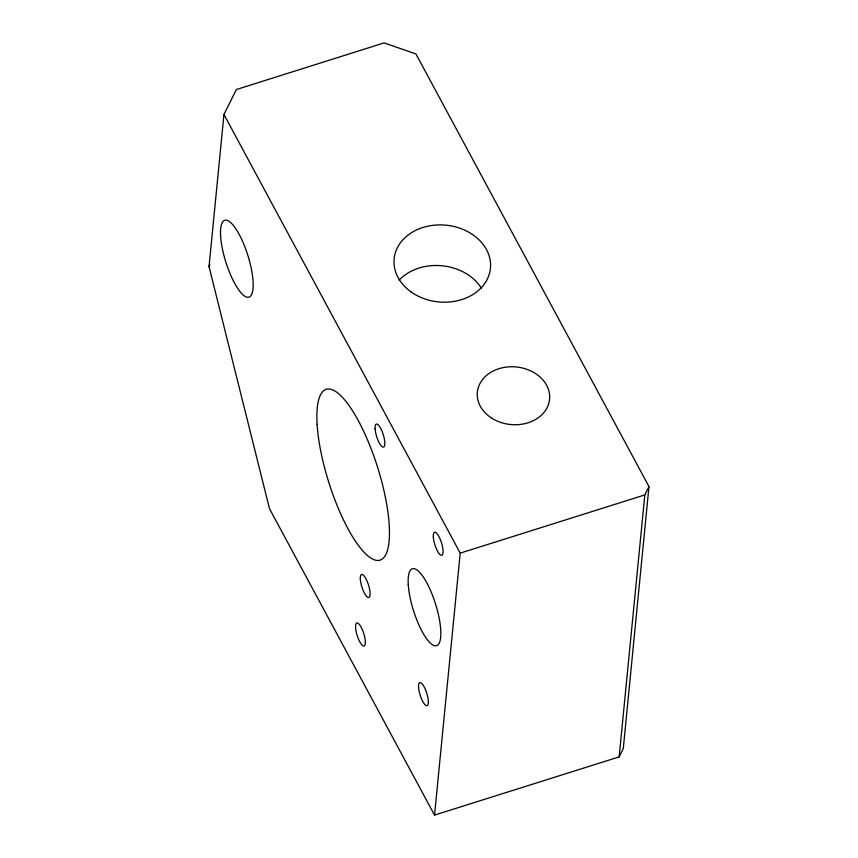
<?xml version="1.0" encoding="UTF-8"?>
<svg xmlns="http://www.w3.org/2000/svg" width="858" height="858" viewBox="0 0 858 858"><rect width="100%" height="100%" fill="white"/><g stroke="black" fill="none" stroke-linecap="round" stroke-linejoin="round"><path stroke-width="1.29" d="M209.03 266.656L223.949 114.479L236.39 89.532L384.116 42.9L415.937 53.957L648.97 486.583L623.283 748.562L619.154 756.895L434.534 815.1L269.487 508.665L209.03 266.656L209.899 264.189M434.534 815.1L460.21 553.12L223.949 114.479M619.154 756.895L644.83 494.916L648.97 486.583M460.21 553.12L644.83 494.916M399.099 280.18A48.391 38.556 5.6 0 1 481.381 288.202M492.009 418.329A36.293 28.915 5.6 0 0 549.474 400.214A36.293 28.915 5.6 0 0 498.906 368.704A36.293 28.915 5.6 0 0 492.009 418.329M411.196 291.999A48.391 38.556 5.6 0 0 489.843 271.986A48.391 38.556 5.6 0 0 425.804 226.662A48.391 38.556 5.6 0 0 411.196 291.999M317.106 424.238A89.522 25.536 72.5 0 0 374.828 559.974A89.522 25.536 72.5 0 0 367.556 439.972A89.522 25.536 72.5 0 0 317.106 424.238M418.575 687.322A12.098 3.453 72.5 0 0 426.372 705.662A12.098 3.453 72.5 0 0 425.396 689.446A12.098 3.453 72.5 0 0 418.575 687.322M433.311 536.926A12.098 3.453 72.5 0 0 441.119 555.265A12.098 3.453 72.5 0 0 440.133 539.049A12.098 3.453 72.5 0 0 433.311 536.926M360.328 579.161A12.098 3.453 72.5 0 0 368.136 597.5A12.098 3.453 72.5 0 0 367.149 581.284A12.098 3.453 72.5 0 0 360.328 579.161M375.075 428.764A12.098 3.453 72.5 0 0 382.872 447.104A12.098 3.453 72.5 0 0 381.885 430.888A12.098 3.453 72.5 0 0 375.075 428.764M355.577 627.67A12.098 3.453 72.5 0 0 363.374 646.02A12.098 3.453 72.5 0 0 362.398 629.804A12.098 3.453 72.5 0 0 355.577 627.67M408.247 584.48A40.326 11.508 72.5 0 0 434.255 645.624A40.326 11.508 72.5 0 0 430.984 591.57A40.326 11.508 72.5 0 0 408.247 584.48M220.592 235.961A40.326 11.508 72.5 0 0 246.6 297.093A40.326 11.508 72.5 0 0 243.318 243.05A40.326 11.508 72.5 0 0 220.592 235.961"/></g></svg>
